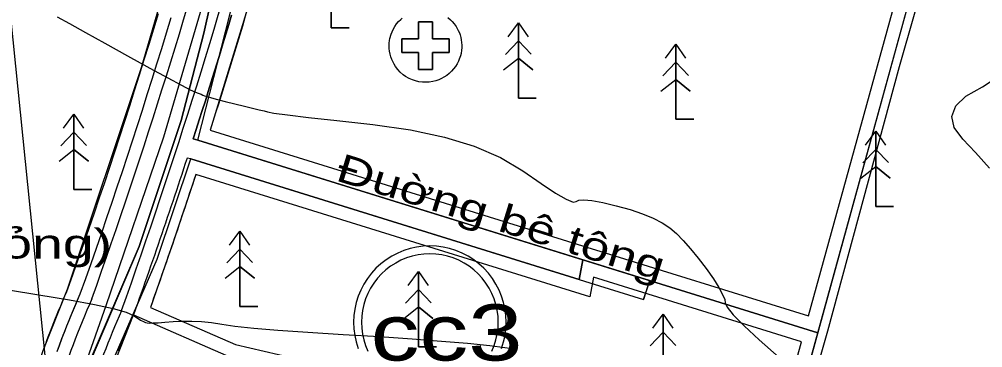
# Model space of a CAD drawing. Header units: metres. Extents: x 533049 to 537618, y 1849954 to 1852676.
# Drawn here: x 535436.2 to 535662.7, y 1851694.7 to 1851771.9 of the extents above; entities that cross this region are included whole.
import ezdxf

# ---------------------------------------------------------------- set-up
doc = ezdxf.new("R2010")
doc.units = ezdxf.units.M
doc.header["$LTSCALE"] = 2
for name, color, linetype, lineweight in [('10', 7, 'Continuous', 13), ('11', 7, 'Continuous', 13), ('13', 7, 'Continuous', 13), ('20', 7, 'Continuous', 13), ('34', 7, 'Continuous', 13), ('38', 7, 'Continuous', 13), ('50', 7, 'Continuous', 13), ('52', 7, 'Continuous', 13), ('54', 7, 'Continuous', 13), ('55', 7, 'Continuous', 13), ('57', 7, 'Continuous', 13), ('60', 7, 'Continuous', 13)]:
    doc.layers.add(name, color=color, linetype=linetype, lineweight=lineweight)

msp = doc.modelspace()

# ---------------------------------------------------------------- linework, layer by layer
at = {"linetype": 'Continuous', "lineweight": 13}
for points in [[(535387.39, 1851653.41), (535436.74, 1851644.57), (535438.11, 1851645.17), (535439.52, 1851646.16), (535440.78, 1851647.3), (535442.07, 1851648.79), (535443.64, 1851663.48), (535446.27, 1851673.58), (535447.83, 1851679.98), (535456.12, 1851699.22), (535464.32, 1851718.48), (535474.2, 1851748.13), (535479.58, 1851768.64), (535489.17, 1851811.91)], [(535420.99, 1851680.15), (535446.27, 1851673.58), (535447.83, 1851679.98), (535464.32, 1851718.48), (535474.2, 1851748.13), (535479.58, 1851768.64), (535489.17, 1851811.91)]]:
    msp.add_lwpolyline(points, dxfattribs=at)
at = {"layer": '10'}
msp.add_lwpolyline([(535646.83, 1851793.42), (535597.58, 1851806.97), (535590.99, 1851782.98), (535498.56, 1851805.23), (535490.12, 1851775.46), (535481.03, 1851745.87), (535569.59, 1851718.36), (535621.73, 1851702.15)], close=True, dxfattribs=at)
msp.add_lwpolyline([(535489.21, 1851772.39), (535488.6, 1851770.34), (535487.98, 1851768.3), (535487.37, 1851766.25), (535486.75, 1851764.21), (535486.12, 1851762.17), (535485.5, 1851760.13), (535484.87, 1851758.09), (535484.24, 1851756.05), (535483.6, 1851754.01), (535482.96, 1851751.98), (535482.32, 1851749.94), (535481.68, 1851747.91), (535481.03, 1851745.87), (535569.59, 1851718.36), (535621.73, 1851702.15), (535646.83, 1851793.42)], dxfattribs=at)
at = {"layer": '11'}
for points in [[(535549.55, 1851694.54), (535550.02, 1851696.04), (535550.36, 1851697.56), (535550.57, 1851699.11), (535550.64, 1851700.68), (535550.57, 1851702.24), (535550.36, 1851703.79), (535550.02, 1851705.32), (535549.55, 1851706.81), (535548.95, 1851708.26), (535548.23, 1851709.65), (535547.39, 1851710.97), (535546.44, 1851712.21), (535545.38, 1851713.36), (535544.23, 1851714.42), (535542.99, 1851715.37), (535541.67, 1851716.21), (535540.28, 1851716.94), (535538.83, 1851717.53), (535537.34, 1851718), (535535.81, 1851718.34), (535534.26, 1851718.55), (535532.7, 1851718.62), (535531.13, 1851718.55), (535529.58, 1851718.34), (535528.06, 1851718), (535526.56, 1851717.53), (535525.12, 1851716.94), (535523.73, 1851716.21), (535522.41, 1851715.37), (535521.17, 1851714.42), (535520.01, 1851713.36), (535518.96, 1851712.21), (535518, 1851710.97), (535517.16, 1851709.65), (535516.44, 1851708.26), (535515.84, 1851706.81), (535515.37, 1851705.32), (535515.03, 1851703.79), (535514.83, 1851702.24), (535514.76, 1851700.68), (535514.83, 1851699.11), (535515.03, 1851697.56), (535515.37, 1851696.04), (535515.84, 1851694.54)], [(535547.27, 1851693.88), (535547.81, 1851695.18), (535548.23, 1851696.52), (535548.53, 1851697.89), (535548.72, 1851699.28), (535548.78, 1851700.68), (535548.72, 1851702.08), (535548.53, 1851703.47), (535548.23, 1851704.84), (535547.81, 1851706.18), (535547.27, 1851707.47), (535546.62, 1851708.72), (535545.87, 1851709.9), (535545.02, 1851711.01), (535544.07, 1851712.05), (535543.03, 1851713), (535541.92, 1851713.85), (535540.74, 1851714.6), (535539.49, 1851715.25), (535538.2, 1851715.79), (535536.86, 1851716.21), (535535.49, 1851716.52), (535534.1, 1851716.7), (535532.7, 1851716.76), (535531.3, 1851716.7), (535529.91, 1851716.52), (535528.54, 1851716.21), (535527.2, 1851715.79), (535525.9, 1851715.25), (535524.66, 1851714.6), (535523.47, 1851713.85), (535522.36, 1851713), (535521.33, 1851712.05), (535520.38, 1851711.01), (535519.52, 1851709.9), (535518.77, 1851708.72), (535518.12, 1851707.47), (535517.59, 1851706.18), (535517.16, 1851704.84), (535516.86, 1851703.47), (535516.68, 1851702.08), (535516.62, 1851700.68), (535516.68, 1851699.28), (535516.86, 1851697.89), (535517.16, 1851696.52), (535517.59, 1851695.18), (535518.12, 1851693.88)]]:
    msp.add_lwpolyline(points, dxfattribs=at)
at = {"layer": '13'}
msp.add_lwpolyline([(535488.74, 1851807.7), (535470.06, 1851744.22), (535456.52, 1851704.55), (535448.56, 1851682)], dxfattribs=at)
at = {"layer": '20'}
for p, q in [((535479.58, 1851768.64), (535489.17, 1851811.91)), ((535476.45, 1851739.08), (535582.94, 1851706.03)), ((535584.33, 1851710.47), (535582.94, 1851706.03))]:
    msp.add_line(p, q, dxfattribs=at)
for points in [[(535584.33, 1851710.47), (535478.15, 1851743.47), (535485.57, 1851772.67), (535496.01, 1851817.96)], [(535584.33, 1851710.47), (535478.15, 1851743.47), (535485.57, 1851772.67), (535496.01, 1851817.96)], [(535489.17, 1851811.91), (535479.58, 1851768.64), (535474.2, 1851748.13)], [(535474.2, 1851748.13), (535464.32, 1851718.48), (535447.93, 1851679.96), (535443.64, 1851663.48), (535442.07, 1851648.79), (535440.78, 1851647.3), (535439.52, 1851646.16), (535438.11, 1851645.17), (535436.74, 1851644.57), (535387.39, 1851653.41), (535339.22, 1851661.8)], [(535447.71, 1851645.52), (535446.84, 1851647.37), (535449.25, 1851666.44), (535456.08, 1851686.86), (535468.59, 1851715.49), (535476.45, 1851739.08)]]:
    msp.add_lwpolyline(points, dxfattribs=at)
at = {"layer": '34'}
msp.add_lwpolyline([(535526.1, 1851764.11), (535530.04, 1851764.11), (535530.04, 1851760.16), (535533.3, 1851760.16), (535533.3, 1851764.11), (535537.24, 1851764.11), (535537.24, 1851767.37), (535533.3, 1851767.37), (535533.3, 1851771.31), (535530.04, 1851771.31), (535530.04, 1851767.37), (535526.1, 1851767.37)], close=True, dxfattribs=at)
at = {"layer": '38'}
for points in [[(535615.39, 1851661.52), (535618.35, 1851670.91), (535626.28, 1851698.67), (535643.14, 1851760.83), (535650.18, 1851785.51), (535668.74, 1851852.93)], [(535743.96, 1851630.17), (535615.39, 1851661.52), (535618.35, 1851670.91), (535626.28, 1851698.67), (535643.14, 1851760.83), (535650.18, 1851785.51), (535668.74, 1851852.93)], [(535421.72, 1851683.21), (535436.94, 1851679.25), (535441.75, 1851694.01), (535447.5, 1851708.43), (535464.91, 1851760.57), (535480.25, 1851813.34)], [(535468.8, 1851773.25), (535467.7, 1851769.62), (535466.59, 1851766), (535465.47, 1851762.38), (535464.34, 1851758.76), (535463.2, 1851755.14), (535462.05, 1851751.53), (535460.89, 1851747.92), (535459.72, 1851744.31), (535458.55, 1851740.71), (535457.36, 1851737.11), (535456.16, 1851733.51), (535454.95, 1851729.92), (535453.73, 1851726.33)], [(535453.73, 1851726.33), (535452.51, 1851722.75), (535451.27, 1851719.16), (535450.02, 1851715.58), (535448.77, 1851712.01), (535447.5, 1851708.43), (535447.07, 1851707.45), (535446.65, 1851706.47), (535446.23, 1851705.48), (535445.82, 1851704.49), (535445.41, 1851703.5), (535445.01, 1851702.51), (535444.61, 1851701.52), (535444.21, 1851700.52), (535443.82, 1851699.53), (535443.43, 1851698.53), (535443.05, 1851697.53), (535442.67, 1851696.52), (535442.3, 1851695.52), (535441.93, 1851694.52)]]:
    msp.add_lwpolyline(points, dxfattribs=at)
at = {"layer": '50'}
msp.add_lwpolyline([(535611.17, 1851663.74), (535620.06, 1851696.06), (535571.13, 1851711.27), (535570.31, 1851706.64), (535477.64, 1851735.41), (535477.29, 1851734.32), (535476.93, 1851733.24), (535476.57, 1851732.16), (535476.21, 1851731.08), (535475.86, 1851730), (535475.5, 1851728.92), (535475.14, 1851727.84), (535474.78, 1851726.76), (535474.41, 1851725.68), (535474.05, 1851724.61), (535473.69, 1851723.53), (535473.32, 1851722.45), (535472.96, 1851721.37), (535472.59, 1851720.29), (535472.22, 1851719.22), (535471.85, 1851718.14), (535471.49, 1851717.06), (535471.12, 1851715.99), (535470.74, 1851714.91), (535470.37, 1851713.84), (535470, 1851712.76), (535469.63, 1851711.68), (535469.25, 1851710.61), (535468.88, 1851709.54), (535468.5, 1851708.46), (535468.12, 1851707.39), (535467.75, 1851706.31), (535467.37, 1851705.24), (535466.99, 1851704.17), (535486.97, 1851695.43), (535557.74, 1851678.97)], dxfattribs=at)
msp.add_lwpolyline([(535620.06, 1851696.06), (535571.13, 1851711.27), (535570.31, 1851706.64), (535477.64, 1851735.41), (535472.41, 1851719.76), (535466.99, 1851704.17), (535486.97, 1851695.43), (535557.74, 1851678.97), (535566.29, 1851676.99), (535611.17, 1851663.74)], close=True, dxfattribs=at)
at = {"layer": '52'}
msp.add_lwpolyline([(535456.88, 1851686.93), (535463.03, 1851702.45), (535463.03, 1851702.45), (535485.97, 1851692.42)], dxfattribs=at)
at = {"layer": '54'}
for centre, radius, start, end in [((534132.42, 1852176.53), 1402.05, 340.39828, 344.91925), ((534132.42, 1852176.53), 1409.55, 340.3874, 344.91925), ((535667.1, 1851612.5), 233.49, 156.3496, 167.7989), ((535667.1, 1851612.5), 225.99, 156.283, 167.5242)]:
    msp.add_arc(centre, radius, start, end, dxfattribs=at)
at = {"layer": '55'}
for points in [[(535471.79, 1851772.3), (535470.69, 1851768.66), (535469.58, 1851765.03), (535468.45, 1851761.39), (535467.32, 1851757.76), (535466.18, 1851754.14), (535465.02, 1851750.51), (535463.86, 1851746.89), (535462.69, 1851743.27), (535461.51, 1851739.66), (535460.31, 1851736.05), (535459.11, 1851732.44), (535457.9, 1851728.83), (535456.68, 1851725.23), (535455.45, 1851721.63), (535454.2, 1851718.04), (535452.95, 1851714.45), (535451.69, 1851710.86), (535450.42, 1851707.28), (535449.77, 1851705.78), (535449.14, 1851704.29), (535448.51, 1851702.79), (535447.9, 1851701.28), (535447.29, 1851699.77), (535446.7, 1851698.26), (535446.11, 1851696.74), (535445.54, 1851695.22), (535444.98, 1851693.7)], [(535471.79, 1851772.3), (535470.69, 1851768.66), (535469.58, 1851765.03), (535468.45, 1851761.39), (535467.32, 1851757.76), (535466.18, 1851754.14), (535465.02, 1851750.51), (535463.86, 1851746.89), (535462.69, 1851743.27), (535461.51, 1851739.66), (535460.31, 1851736.05), (535459.11, 1851732.44), (535457.9, 1851728.83), (535456.68, 1851725.23)], [(535456.68, 1851725.23), (535455.45, 1851721.63), (535454.2, 1851718.04), (535452.95, 1851714.45), (535451.69, 1851710.86), (535450.42, 1851707.28), (535449.96, 1851706.21), (535449.5, 1851705.14), (535449.04, 1851704.06), (535448.59, 1851702.99), (535448.15, 1851701.91), (535447.71, 1851700.83), (535447.28, 1851699.74), (535446.85, 1851698.66), (535446.43, 1851697.57), (535446.01, 1851696.48), (535445.6, 1851695.39), (535445.2, 1851694.3)], [(535459.5, 1851693.95), (535459.92, 1851695.02), (535460.35, 1851696.09), (535460.78, 1851697.15), (535461.22, 1851698.22), (535461.67, 1851699.28), (535462.12, 1851700.34), (535462.57, 1851701.4), (535463.03, 1851702.45), (535485.97, 1851692.42)]]:
    msp.add_lwpolyline(points, dxfattribs=at)
at = {"layer": '57'}
for p, q in [((535479.58, 1851768.64), (535489.17, 1851811.91)), ((535509.51, 1851787.59), (535509.51, 1851769.92)), ((535553.51, 1851771.09), (535553.51, 1851753.42)), ((535509.51, 1851769.92), (535513.72, 1851769.92)), ((535550.45, 1851763.65), (535553.51, 1851766.85)), ((535556.49, 1851763.72), (535553.51, 1851766.85)), ((535590.51, 1851766.09), (535590.51, 1851748.42)), ((535550.03, 1851760.03), (535553.51, 1851762.81)), ((535556.92, 1851760.03), (535553.51, 1851762.81)), ((535587.45, 1851758.65), (535590.51, 1851761.85)), ((535593.49, 1851758.72), (535590.51, 1851761.85)), ((535587.03, 1851755.03), (535590.51, 1851757.81)), ((535593.92, 1851755.03), (535590.51, 1851757.81)), ((535553.51, 1851753.42), (535557.72, 1851753.42)), ((535449.01, 1851749.59), (535449.01, 1851731.92)), ((535590.51, 1851748.42), (535594.72, 1851748.42)), ((535445.95, 1851742.15), (535449.01, 1851745.35)), ((535451.99, 1851742.22), (535449.01, 1851745.35)), ((535637.51, 1851745.59), (535637.51, 1851727.92)), ((535445.53, 1851738.53), (535449.01, 1851741.31)), ((535452.42, 1851738.53), (535449.01, 1851741.31)), ((535634.45, 1851738.15), (535637.51, 1851741.35)), ((535640.49, 1851738.22), (535637.51, 1851741.35)), ((535476.45, 1851739.08), (535582.94, 1851706.03)), ((535634.03, 1851734.53), (535637.51, 1851737.31)), ((535640.92, 1851734.53), (535637.51, 1851737.31)), ((535449.01, 1851731.92), (535453.22, 1851731.92)), ((535637.51, 1851727.92), (535641.72, 1851727.92)), ((535488.01, 1851722.09), (535488.01, 1851704.42)), ((535484.95, 1851714.65), (535488.01, 1851717.85)), ((535490.99, 1851714.72), (535488.01, 1851717.85)), ((535484.53, 1851711.03), (535488.01, 1851713.81)), ((535491.42, 1851711.03), (535488.01, 1851713.81)), ((535530.01, 1851712.59), (535530.01, 1851694.92)), ((535584.33, 1851710.47), (535582.94, 1851706.03)), ((535526.95, 1851705.15), (535530.01, 1851708.35)), ((535532.99, 1851705.22), (535530.01, 1851708.35)), ((535488.01, 1851704.42), (535492.22, 1851704.42)), ((535526.53, 1851701.53), (535530.01, 1851704.31)), ((535533.42, 1851701.53), (535530.01, 1851704.31)), ((535587.51, 1851702.59), (535587.51, 1851684.92)), ((535584.45, 1851695.15), (535587.51, 1851698.35)), ((535590.49, 1851695.22), (535587.51, 1851698.35)), ((535530.01, 1851694.92), (535534.22, 1851694.92))]:
    msp.add_line(p, q, dxfattribs=at)
for points in [[(535443.99, 1851675.81), (535434.19, 1851772.49), (535426.97, 1851886.96), (535422.85, 1851939.79), (535417.26, 1852005.32)], [(535584.33, 1851710.47), (535478.15, 1851743.47), (535485.57, 1851772.67), (535496.01, 1851817.96)], [(535584.33, 1851710.47), (535478.15, 1851743.47), (535485.57, 1851772.67), (535496.01, 1851817.96)], [(535489.17, 1851811.91), (535479.58, 1851768.64), (535474.2, 1851748.13)], [(535513.72, 1851769.92), (535509.51, 1851769.92), (535509.51, 1851787.59)], [(535445.1, 1851772.52), (535447.98, 1851770.92), (535451.69, 1851768.87), (535456.23, 1851766.35), (535461.61, 1851763.37), (535466.88, 1851760.47), (535471.1, 1851758.16), (535474.26, 1851756.46), (535476.37, 1851755.36), (535477.43, 1851754.86), (535477.95, 1851754.67), (535478.44, 1851754.49), (535478.9, 1851754.31), (535479.34, 1851754.13), (535479.74, 1851753.96), (535480.33, 1851753.76), (535481.34, 1851753.46), (535482.77, 1851753.09), (535484.6, 1851752.62), (535486.85, 1851752.08), (535489.12, 1851751.53), (535491.02, 1851751.06), (535492.55, 1851750.67), (535493.71, 1851750.37), (535494.5, 1851750.14), (535495.97, 1851749.88), (535499.19, 1851749.45), (535504.15, 1851748.86), (535510.85, 1851748.11), (535519.29, 1851747.19), (535528.15, 1851745.96), (535536.1, 1851744.25), (535543.14, 1851742.06), (535549.28, 1851739.4), (535554.51, 1851736.27), (535558.83, 1851733.28), (535562.25, 1851731.07), (535564.77, 1851729.63), (535566.39, 1851728.96), (535567.1, 1851729.07), (535567.69, 1851729.42), (535568.92, 1851729.5), (535570.8, 1851729.31), (535573.32, 1851728.84), (535576.49, 1851728.09)], [(535674.39, 1851602.91), (535645.4, 1851607.69), (535598.5, 1851616.12), (535550.55, 1851624.74), (535519.04, 1851630.39), (535451.4, 1851641.73), (535449.37, 1851643.3), (535448.58, 1851644.24), (535447.71, 1851645.52), (535446.84, 1851647.37), (535449.25, 1851666.44), (535456.08, 1851686.86), (535462.91, 1851702.5), (535468.59, 1851715.49), (535476.45, 1851739.08), (535582.95, 1851706.03), (535584.41, 1851710.44), (535478.15, 1851743.47), (535485.57, 1851772.67)], [(535551.09, 1851767.8), (535553.51, 1851771.09), (535555.78, 1851767.8)], [(535551.09, 1851767.8), (535553.51, 1851771.09), (535555.78, 1851767.8)], [(535557.72, 1851753.42), (535553.51, 1851753.42), (535553.51, 1851771.09)], [(535550.45, 1851763.65), (535553.51, 1851766.85), (535556.49, 1851763.72)], [(535588.09, 1851762.8), (535590.51, 1851766.09), (535592.78, 1851762.8)], [(535588.09, 1851762.8), (535590.51, 1851766.09), (535592.78, 1851762.8)], [(535594.72, 1851748.42), (535590.51, 1851748.42), (535590.51, 1851766.09)], [(535550.03, 1851760.03), (535553.51, 1851762.81), (535556.92, 1851760.03)], [(535587.45, 1851758.65), (535590.51, 1851761.85), (535593.49, 1851758.72)], [(535664.25, 1851736.95), (535660.94, 1851740.61), (535658, 1851743.72), (535655.98, 1851746.47), (535655.43, 1851749.09), (535656.35, 1851751.56), (535658.73, 1851753.89), (535662.59, 1851756.07), (535666.72, 1851758.71)], [(535587.03, 1851755.03), (535590.51, 1851757.81), (535593.92, 1851755.03)], [(535474.2, 1851748.13), (535464.32, 1851718.48), (535447.93, 1851679.96), (535443.64, 1851663.48), (535442.07, 1851648.79), (535440.78, 1851647.3), (535439.52, 1851646.16), (535438.11, 1851645.17), (535436.74, 1851644.57), (535387.39, 1851653.41), (535339.22, 1851661.8)], [(535446.59, 1851746.3), (535449.01, 1851749.59), (535451.28, 1851746.3)], [(535446.59, 1851746.3), (535449.01, 1851749.59), (535451.28, 1851746.3)], [(535453.22, 1851731.92), (535449.01, 1851731.92), (535449.01, 1851749.59)], [(535445.95, 1851742.15), (535449.01, 1851745.35), (535451.99, 1851742.22)], [(535635.09, 1851742.3), (535637.51, 1851745.59), (535639.78, 1851742.3)], [(535635.09, 1851742.3), (535637.51, 1851745.59), (535639.78, 1851742.3)], [(535641.72, 1851727.92), (535637.51, 1851727.92), (535637.51, 1851745.59)], [(535445.53, 1851738.53), (535449.01, 1851741.31), (535452.42, 1851738.53)], [(535634.45, 1851738.15), (535637.51, 1851741.35), (535640.49, 1851738.22)], [(535447.71, 1851645.52), (535446.84, 1851647.37), (535449.25, 1851666.44), (535456.08, 1851686.86), (535468.59, 1851715.49), (535476.45, 1851739.08)], [(535634.03, 1851734.53), (535637.51, 1851737.31), (535640.92, 1851734.53)], [(535576.49, 1851728.09), (535579.79, 1851727.17), (535582.69, 1851726.19), (535585.21, 1851725.15), (535587.33, 1851724.04), (535589.07, 1851722.87), (535590.64, 1851721.52), (535592.28, 1851719.89), (535594, 1851717.98), (535595.79, 1851715.78), (535597.64, 1851713.3), (535599.34, 1851710.88), (535600.63, 1851708.86), (535601.53, 1851707.24), (535602.03, 1851706.03), (535602.13, 1851705.22), (535602.56, 1851704.22), (535604.03, 1851702.43), (535606.56, 1851699.86), (535610.14, 1851696.51), (535614.78, 1851692.37)], [(535485.59, 1851718.8), (535488.01, 1851722.09), (535490.28, 1851718.8)], [(535485.59, 1851718.8), (535488.01, 1851722.09), (535490.28, 1851718.8)], [(535492.22, 1851704.42), (535488.01, 1851704.42), (535488.01, 1851722.09)], [(535484.95, 1851714.65), (535488.01, 1851717.85), (535490.99, 1851714.72)], [(535484.53, 1851711.03), (535488.01, 1851713.81), (535491.42, 1851711.03)], [(535527.59, 1851709.3), (535530.01, 1851712.59), (535532.28, 1851709.3)], [(535527.59, 1851709.3), (535530.01, 1851712.59), (535532.28, 1851709.3)], [(535534.22, 1851694.92), (535530.01, 1851694.92), (535530.01, 1851712.59)], [(535433.6, 1851708.32), (535440.79, 1851707.16), (535447.99, 1851705.94), (535453.82, 1851704.85), (535458.25, 1851703.88), (535461.31, 1851703.02), (535462.98, 1851702.29)], [(535526.95, 1851705.15), (535530.01, 1851708.35), (535532.99, 1851705.22)], [(535526.53, 1851701.53), (535530.01, 1851704.31), (535533.42, 1851701.53)], [(535462.98, 1851702.29), (535463.89, 1851701.69), (535464.67, 1851701.2), (535465.33, 1851700.85), (535465.85, 1851700.61), (535466.25, 1851700.5), (535466.76, 1851700.48), (535467.62, 1851700.51), (535468.84, 1851700.57), (535470.41, 1851700.69), (535472.34, 1851700.85), (535474.48, 1851700.97), (535476.69, 1851700.97), (535478.97, 1851700.84), (535481.33, 1851700.59), (535483.75, 1851700.21), (535486.86, 1851699.76), (535491.27, 1851699.3), (535496.97, 1851698.82), (535503.97, 1851698.32), (535512.27, 1851697.81), (535520.81, 1851697.29), (535528.53, 1851696.77), (535535.44, 1851696.25), (535541.54, 1851695.73), (535546.82, 1851695.2), (535551.47, 1851694.56)], [(535585.09, 1851699.3), (535587.51, 1851702.59), (535589.78, 1851699.3)], [(535585.09, 1851699.3), (535587.51, 1851702.59), (535589.78, 1851699.3)], [(535591.72, 1851684.92), (535587.51, 1851684.92), (535587.51, 1851702.59)], [(535584.45, 1851695.15), (535587.51, 1851698.35), (535590.49, 1851695.22)]]:
    msp.add_lwpolyline(points, dxfattribs=at)
at = {"layer": '60'}
for p, q in [((535613.36, 1851659.8), (535671.27, 1851870.39)), ((535567.83, 1851710.72), (535476.45, 1851739.08)), ((535623.91, 1851698.17), (535568.65, 1851715.34))]:
    msp.add_line(p, q, dxfattribs=at)
for points in [[(535486.08, 1851772.93), (535485.41, 1851770.68), (535484.73, 1851768.44), (535484.05, 1851766.19), (535483.37, 1851763.95), (535482.68, 1851761.71), (535481.99, 1851759.47), (535481.3, 1851757.23), (535480.6, 1851754.99), (535479.9, 1851752.75), (535479.19, 1851750.52), (535478.48, 1851748.28), (535477.77, 1851746.05), (535477.05, 1851743.82), (535478.15, 1851743.47), (535568.65, 1851715.34), (535623.91, 1851698.17), (535650.71, 1851795.63)], [(535568.65, 1851715.34), (535478.15, 1851743.47), (535477.05, 1851743.82), (535477.77, 1851746.05), (535478.48, 1851748.28), (535479.19, 1851750.52), (535479.9, 1851752.75), (535480.6, 1851754.99), (535481.3, 1851757.23), (535481.99, 1851759.47), (535482.68, 1851761.71), (535483.37, 1851763.95), (535484.05, 1851766.19), (535484.73, 1851768.44), (535485.41, 1851770.68), (535486.08, 1851772.93)], [(535536.95, 1851772.35), (535537.55, 1851771.84), (535537.94, 1851771.44), (535538.38, 1851770.91), (535538.84, 1851770.26), (535539.36, 1851769.33), (535539.62, 1851768.72), (535539.78, 1851768.27), (535539.96, 1851767.63), (535540.06, 1851767.11), (535540.15, 1851766.51), (535540.19, 1851765.83), (535540.18, 1851765.26), (535540.13, 1851764.66), (535540.01, 1851763.92), (535539.87, 1851763.34), (535539.61, 1851762.57), (535539.4, 1851762.07), (535539.1, 1851761.48), (535538.69, 1851760.82), (535538.28, 1851760.28), (535537.79, 1851759.73), (535537.21, 1851759.17), (535536.66, 1851758.74), (535536, 1851758.3), (535535.45, 1851758.01), (535534.79, 1851757.71), (535534.1, 1851757.47), (535533.4, 1851757.3), (535532.53, 1851757.16), (535531.77, 1851757.12), (535530.92, 1851757.15), (535530.08, 1851757.26), (535529.31, 1851757.44), (535528.58, 1851757.68), (535527.8, 1851758.03), (535526.97, 1851758.51), (535526.43, 1851758.89), (535525.71, 1851759.51), (535525.13, 1851760.13), (535524.58, 1851760.86), (535524.26, 1851761.37), (535523.87, 1851762.13), (535523.71, 1851762.51), (535523.5, 1851763.1), (535523.33, 1851763.74), (535523.2, 1851764.43), (535523.13, 1851765.07), (535523.11, 1851765.66), (535523.13, 1851766.31), (535523.2, 1851766.94), (535523.3, 1851767.45), (535523.57, 1851768.42), (535523.79, 1851769), (535524.1, 1851769.66), (535524.44, 1851770.23), (535524.87, 1851770.85), (535525.34, 1851771.41), (535525.83, 1851771.91), (535526.19, 1851772.23)], [(535476.45, 1851739.08), (535475.59, 1851739.3), (535475.18, 1851738.02), (535474.76, 1851736.75), (535474.34, 1851735.47), (535473.92, 1851734.2), (535473.5, 1851732.92), (535473.08, 1851731.65), (535472.65, 1851730.37), (535472.23, 1851729.1), (535471.8, 1851727.83), (535471.38, 1851726.55), (535470.95, 1851725.28), (535470.52, 1851724.01), (535470.09, 1851722.74), (535469.66, 1851721.47), (535469.22, 1851720.2), (535468.79, 1851718.93), (535468.35, 1851717.66), (535467.92, 1851716.39), (535467.48, 1851715.12), (535467.04, 1851713.85), (535466.6, 1851712.58), (535466.16, 1851711.32), (535465.71, 1851710.05), (535465.27, 1851708.78), (535464.82, 1851707.52), (535464.38, 1851706.25), (535463.93, 1851704.98), (535463.48, 1851703.72), (535463.03, 1851702.45), (535485.97, 1851692.42)], [(535613.36, 1851659.8), (535623.91, 1851698.17), (535568.65, 1851715.34), (535567.83, 1851710.72), (535476.45, 1851739.08), (535475.59, 1851739.3), (535475.18, 1851738.02), (535474.76, 1851736.75), (535474.34, 1851735.47), (535473.92, 1851734.2), (535473.5, 1851732.92), (535473.08, 1851731.65), (535472.65, 1851730.37), (535472.23, 1851729.1), (535471.8, 1851727.83), (535471.38, 1851726.55), (535470.95, 1851725.28), (535470.52, 1851724.01), (535470.09, 1851722.74), (535469.66, 1851721.47), (535469.22, 1851720.2), (535468.79, 1851718.93), (535468.35, 1851717.66), (535467.92, 1851716.39), (535467.48, 1851715.12), (535467.04, 1851713.85), (535466.6, 1851712.58), (535466.16, 1851711.32), (535465.71, 1851710.05), (535465.27, 1851708.78), (535464.82, 1851707.52), (535464.38, 1851706.25), (535463.93, 1851704.98), (535463.48, 1851703.72), (535463.03, 1851702.45), (535485.97, 1851692.42)], [(535567.83, 1851710.72), (535567.83, 1851710.72), (535568.65, 1851715.34)]]:
    msp.add_lwpolyline(points, dxfattribs=at)
msp.add_lwpolyline([(535537.24, 1851764.11), (535533.3, 1851764.11), (535533.3, 1851760.16), (535530.04, 1851760.16), (535530.04, 1851764.11), (535526.1, 1851764.11), (535526.1, 1851767.37), (535530.04, 1851767.37), (535530.04, 1851771.31), (535533.3, 1851771.31), (535533.3, 1851767.37), (535537.24, 1851767.37)], close=True, dxfattribs=at)

# ---------------------------------------------------------------- texts
at = {"layer": '11', "width": 1.3}
msp.add_text('cc3', height=13.2, dxfattribs=at).set_placement((535518.76, 1851691.67))
at = {"layer": '57', "width": 1.35}
msp.add_text('Đuờng bê tông', height=6.657, rotation=342.757, dxfattribs=at).set_placement((535510.25, 1851734.11))
at = {"layer": '57', "width": 1.4}
msp.add_text('Trạm BTS (hỏng)', height=6.952, dxfattribs=at).set_placement((535357.44, 1851715.67))

doc.saveas('drawing.dxf')
